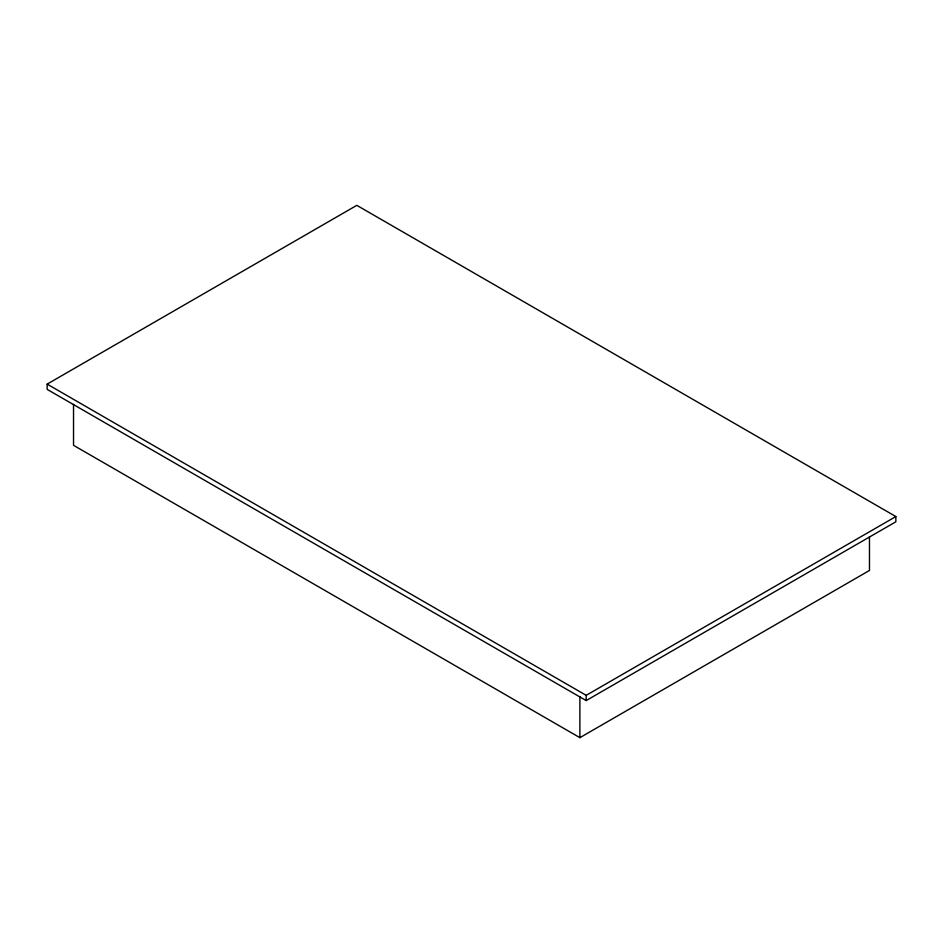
<?xml version="1.0" encoding="UTF-8"?>
<svg xmlns="http://www.w3.org/2000/svg" width="943" height="943" viewBox="0 0 943 943"><rect width="100%" height="100%" fill="white"/><g stroke="black" fill="none" stroke-linecap="round" stroke-linejoin="round"><path stroke-width="1.41" d="M47.15 384.119L356.808 205.338L895.85 516.552L895.85 521.797L586.192 700.578L47.15 389.376L47.15 384.119L586.192 695.333L895.85 516.552M73.53 404.311L73.53 445.32L579.886 737.662L869.47 570.468L869.47 536.791M586.192 695.333L586.192 700.578M579.886 696.653L579.886 737.662"/></g></svg>
